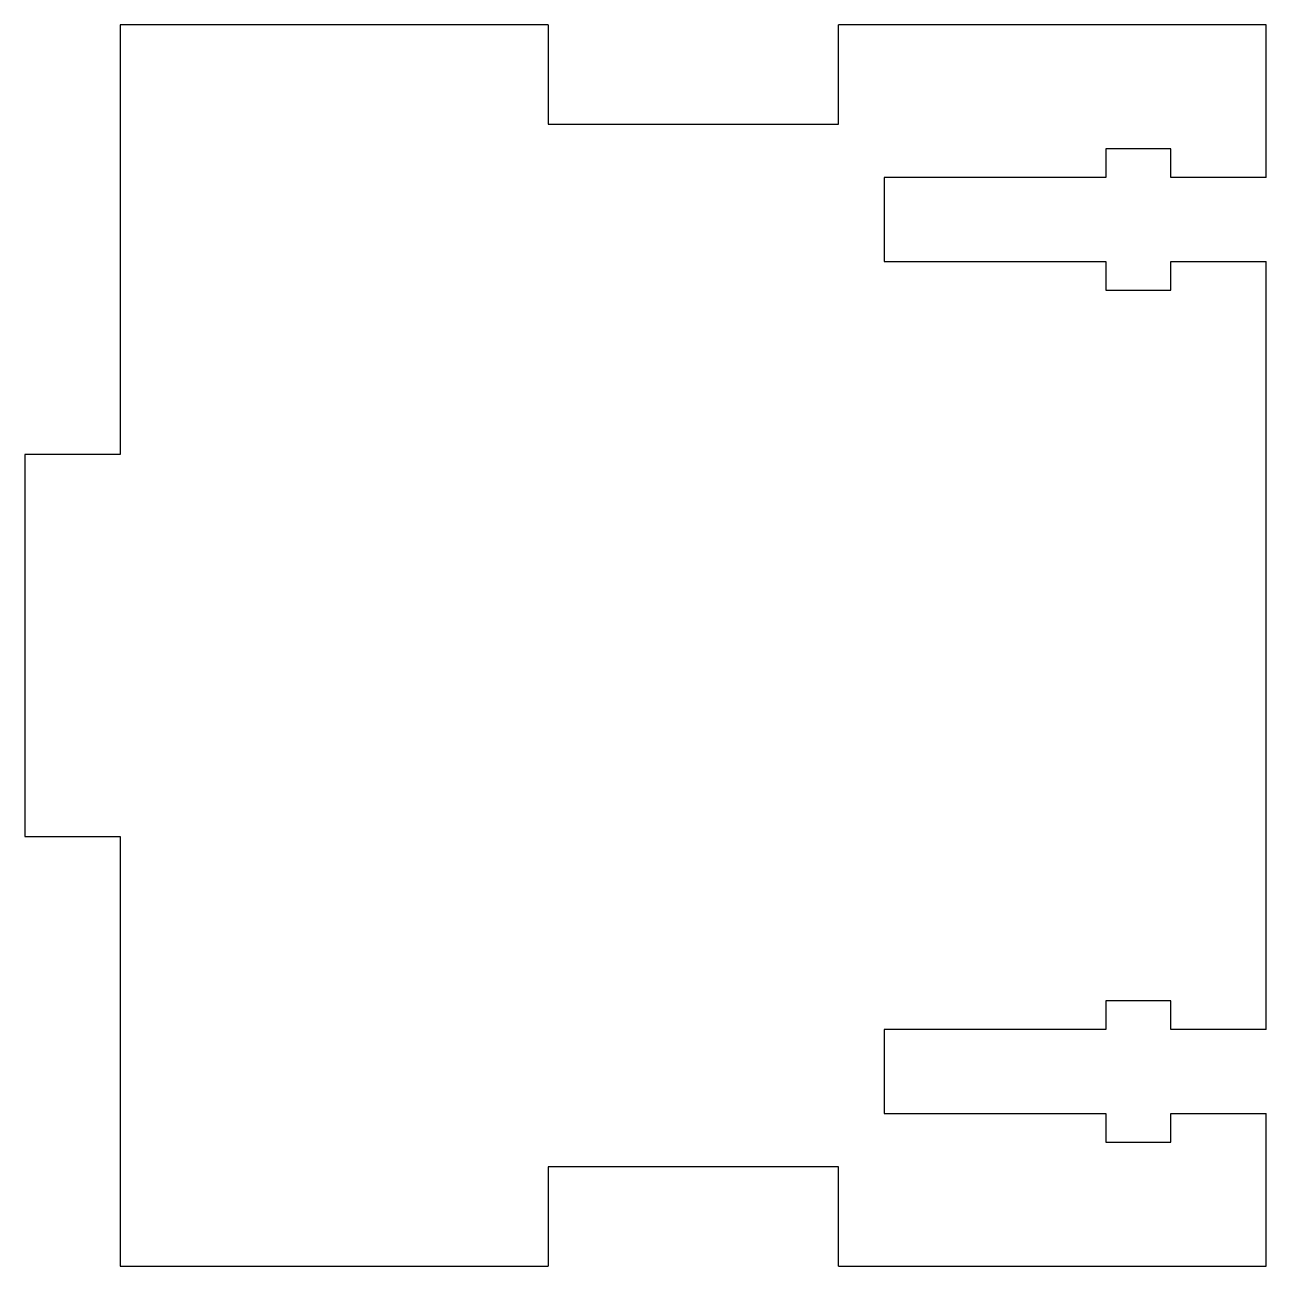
# Model space of a CAD drawing. Header units: millimetres. Extents: x -35 to 30, y -32.5 to 32.5.
import ezdxf

# ---------------------------------------------------------------- set-up
doc = ezdxf.new("R2010")
doc.units = ezdxf.units.MM

msp = doc.modelspace()

# ---------------------------------------------------------------- linework, layer by layer
at = {"color": 7, "linetype": 'Continuous', "lineweight": 25}
for p, q in [((-30, 32.5), (-30, 10)), ((-7.6, 32.5), (-30, 32.5)), ((-7.6, 32.5), (-7.6, 27.3)), ((7.6, 27.3), (7.6, 32.5)), ((30, 32.5), (7.6, 32.5)), ((30, 24.5), (30, 32.5)), ((-7.6, 27.3), (7.6, 27.3)), ((25, 26), (21.6, 26)), ((21.6, 26), (21.6, 24.5)), ((25, 24.5), (25, 26)), ((21.6, 24.5), (10, 24.5)), ((10, 24.5), (10, 20.1)), ((30, 24.5), (25, 24.5)), ((10, 20.1), (21.6, 20.1)), ((21.6, 20.1), (21.6, 18.6)), ((25, 18.6), (25, 20.1)), ((25, 20.1), (30, 20.1)), ((30, -20.1), (30, 20.1)), ((21.6, 18.6), (25, 18.6)), ((-35, 10), (-35, -10)), ((-30, 10), (-35, 10)), ((-35, -10), (-30, -10)), ((-30, -10), (-30, -32.5)), ((25, -18.6), (21.6, -18.6)), ((21.6, -18.6), (21.6, -20.1)), ((25, -20.1), (25, -18.6)), ((21.6, -20.1), (10, -20.1)), ((10, -20.1), (10, -24.5)), ((30, -20.1), (25, -20.1)), ((10, -24.5), (21.6, -24.5)), ((21.6, -24.5), (21.6, -26)), ((25, -26), (25, -24.5)), ((25, -24.5), (30, -24.5)), ((30, -32.5), (30, -24.5)), ((21.6, -26), (25, -26)), ((7.6, -27.3), (-7.6, -27.3)), ((-7.6, -27.3), (-7.6, -32.5)), ((7.6, -32.5), (7.6, -27.3)), ((-30, -32.5), (-7.6, -32.5)), ((7.6, -32.5), (30, -32.5))]:
    msp.add_line(p, q, dxfattribs=at)

doc.saveas('drawing.dxf')
